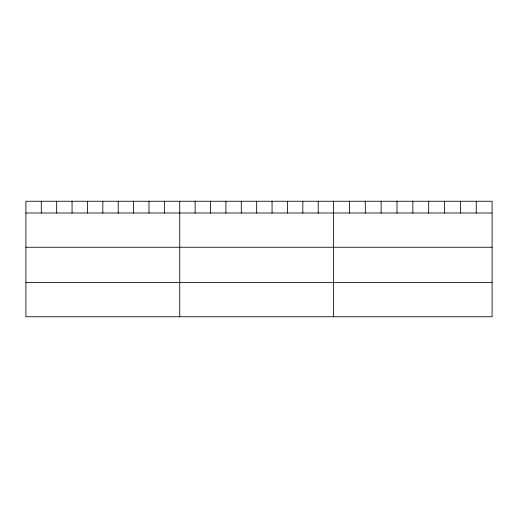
<?xml version="1.0" encoding="UTF-8"?>
<svg xmlns="http://www.w3.org/2000/svg" width="518" height="518" viewBox="0 0 518 518"><rect width="100%" height="100%" fill="white"/><g stroke="black" fill="none" stroke-linecap="round" stroke-linejoin="round"><path stroke-width="0.78" d="M492.1 213.008L492.1 316.757L25.9 316.757L25.9 201.243L492.1 201.243L492.1 213.008L25.9 213.008M25.9 247.248L492.1 247.248M25.9 282.524L492.1 282.524M476.249 201.243L476.249 213.008M460.398 201.243L460.398 213.008M444.548 201.243L444.548 213.008M428.697 201.243L428.697 213.008M412.846 201.243L412.846 213.008M396.995 201.243L396.995 213.008M381.144 201.243L381.144 213.008M365.294 201.243L365.294 213.008M349.443 201.243L349.443 213.008M333.592 201.243L333.592 316.757M318.207 201.243L318.207 213.008M302.823 201.243L302.823 213.008M287.438 201.243L287.438 213.008M272.054 201.243L272.054 213.008M256.669 201.243L256.669 213.008M241.284 201.243L241.284 213.008M225.9 201.243L225.9 213.008M210.515 201.243L210.515 213.008M195.131 201.243L195.131 213.008M179.746 201.243L179.746 316.757M164.361 201.243L164.361 213.008M148.977 201.243L148.977 213.008M133.592 201.243L133.592 213.008M118.208 201.243L118.208 213.008M102.823 201.243L102.823 213.008M87.438 201.243L87.438 213.008M72.054 201.243L72.054 213.008M56.669 201.243L56.669 213.008M41.285 201.243L41.285 213.008"/></g></svg>
